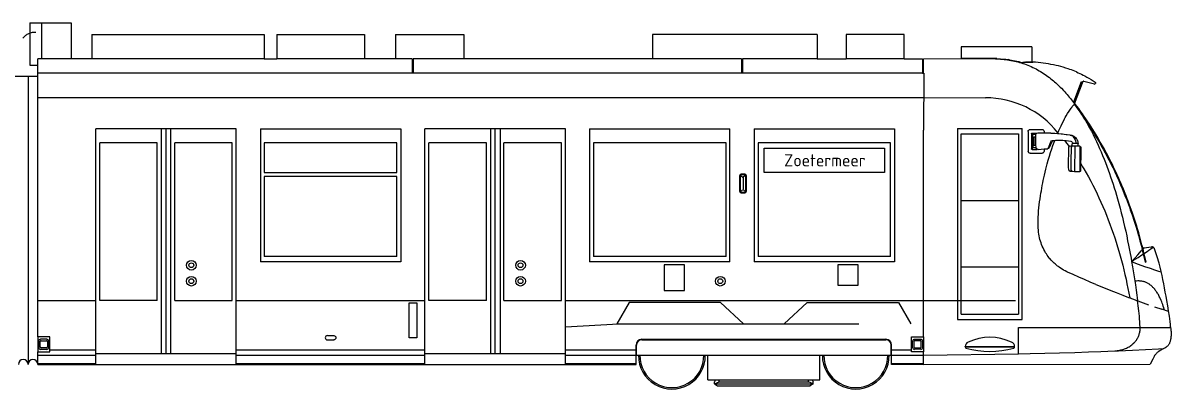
# Model space of a CAD drawing. Header units: metres. Extents: x -36.8 to 0, y 0 to 5.1.
# Drawn here: x -11.86 to 0, y -0.01 to 3.77 of the extents above; entities that cross this region are included whole.
import ezdxf
from ezdxf.enums import TextEntityAlignment as Align

# ---------------------------------------------------------------- set-up
doc = ezdxf.new("R2010")
doc.units = ezdxf.units.M
doc.header["$MEASUREMENT"] = 0
for name, pattern in [('AUSGEZOGEN', [0]), ('GESTRICHELT', [0.5, 0.25, -0.25]), ('STRICH2PUNKT', [0.5, 0.25, -0.1, 0, -0.05, 0, -0.1]), ('STRICHPUNKT', [0.4, 0.15, -0.125, 0, -0.125])]:
    doc.linetypes.add(name, pattern=pattern)
doc.styles.get("Standard").update_dxf_attribs({"font": '', "height": 0.25})
doc.styles.get('Standard').set_extended_font_data('NLCS-ISO')

msp = doc.modelspace()

# ---------------------------------------------------------------- linework, layer by layer
at = {"ltscale": 0.1}
for p, q in [((-11.789, 3.77), (-11.362, 3.77)), ((-11.789, 3.77), (-11.789, 3.335)), ((-11.666, 3.77), (-11.666, 3.4)), ((-11.362, 3.77), (-11.362, 3.4)), ((-11.146, 3.65), (-11.146, 3.4)), ((-11.146, 3.65), (-9.366, 3.65)), ((-9.366, 3.65), (-9.366, 3.4)), ((-9.237, 3.65), (-9.237, 3.4)), ((-9.237, 3.65), (-8.331, 3.65)), ((-8.331, 3.65), (-8.331, 3.4)), ((-8.01, 3.65), (-8.01, 3.4)), ((-8.01, 3.65), (-7.305, 3.65)), ((-7.305, 3.65), (-7.305, 3.4)), ((-3.655, 3.65), (-5.355, 3.65)), ((-5.355, 3.65), (-5.355, 3.4)), ((-3.655, 3.65), (-3.655, 3.4)), ((-3.355, 3.65), (-3.355, 3.4)), ((-2.755, 3.65), (-3.355, 3.65)), ((-2.755, 3.4), (-2.755, 3.65)), ((-1.437, 3.523), (-2.167, 3.523)), ((-2.167, 3.523), (-2.167, 3.403)), ((-1.437, 3.523), (-1.437, 3.365)), ((-11.789, 3.335), (-11.706, 3.335)), ((-11.706, 3.335), (-11.706, 3.4)), ((-11.362, 3.4), (-11.706, 3.4)), ((-11.706, 3.25), (-11.706, 3.335)), ((-11.146, 3.4), (-11.362, 3.4)), ((-9.366, 3.4), (-11.146, 3.4)), ((-9.366, 3.4), (-9.237, 3.4)), ((-8.331, 3.4), (-9.237, 3.4)), ((-8.01, 3.4), (-8.331, 3.4)), ((-7.837, 3.4), (-8.01, 3.4)), ((-7.837, 3.4), (-7.837, 3.25)), ((-7.305, 3.4), (-7.827, 3.4)), ((-7.827, 3.4), (-7.827, 3.25)), ((-5.355, 3.4), (-7.305, 3.4)), ((-4.437, 3.4), (-5.355, 3.4)), ((-4.437, 3.4), (-4.437, 3.25)), ((-3.655, 3.4), (-4.427, 3.4)), ((-4.427, 3.4), (-4.427, 3.25)), ((-3.655, 3.4), (-3.355, 3.4)), ((-2.755, 3.4), (-3.355, 3.4)), ((-2.755, 3.4), (-2.567, 3.4)), ((-2.567, 3.4), (-2.567, 3.25)), ((-2.556, 3.4), (-1.871, 3.402)), ((-2.556, 3.25), (-2.556, 3.4)), ((-1.801, 3.403), (-2.167, 3.403)), ((-1.871, 3.402), (-1.834, 3.402)), ((-1.834, 3.402), (-1.798, 3.4)), ((-1.801, 3.403), (-1.726, 3.396)), ((-1.798, 3.4), (-1.78, 3.4)), ((-1.78, 3.4), (-1.763, 3.399)), ((-1.763, 3.399), (-1.745, 3.397)), ((-1.745, 3.397), (-1.727, 3.396)), ((-1.727, 3.396), (-1.708, 3.394)), ((-1.726, 3.396), (-1.706, 3.394)), ((-1.708, 3.394), (-1.689, 3.391)), ((-1.706, 3.394), (-1.687, 3.392)), ((-1.689, 3.391), (-1.685, 3.391)), ((-1.687, 3.392), (-1.683, 3.391)), ((-1.685, 3.391), (-1.67, 3.389)), ((-1.668, 3.389), (-1.683, 3.391)), ((-1.67, 3.389), (-1.651, 3.386)), ((-1.668, 3.389), (-1.649, 3.386)), ((-1.651, 3.386), (-1.632, 3.382)), ((-1.649, 3.386), (-1.63, 3.383)), ((-1.632, 3.382), (-1.613, 3.378)), ((-1.63, 3.383), (-1.611, 3.379)), ((-1.613, 3.378), (-1.594, 3.374)), ((-1.611, 3.379), (-1.592, 3.375)), ((-1.594, 3.374), (-1.575, 3.37)), ((-1.592, 3.375), (-1.573, 3.37)), ((-1.575, 3.37), (-1.556, 3.365)), ((-1.573, 3.37), (-1.555, 3.365)), ((-1.556, 3.365), (-1.541, 3.36)), ((-1.555, 3.365), (-1.539, 3.361)), ((-1.538, 3.359), (-1.541, 3.36)), ((-1.536, 3.36), (-1.539, 3.361)), ((-1.538, 3.359), (-1.535, 3.359)), ((-1.536, 3.36), (-1.533, 3.359)), ((-1.535, 3.359), (-1.533, 3.359)), ((-1.533, 3.359), (-1.532, 3.359)), ((-1.533, 3.359), (-1.531, 3.359)), ((-1.532, 3.359), (-1.525, 3.361)), ((-1.531, 3.359), (-1.53, 3.36)), ((-1.523, 3.361), (-1.53, 3.36)), ((-1.525, 3.361), (-1.517, 3.363)), ((-1.515, 3.363), (-1.523, 3.361)), ((-1.517, 3.363), (-1.508, 3.364)), ((-1.508, 3.364), (-1.499, 3.365)), ((-1.499, 3.365), (-1.489, 3.365)), ((-1.489, 3.365), (-1.478, 3.366)), ((-1.478, 3.366), (-1.466, 3.366)), ((-1.466, 3.366), (-1.454, 3.365)), ((-1.452, 3.366), (-1.464, 3.366)), ((-1.454, 3.365), (-1.427, 3.364)), ((-1.437, 3.365), (-1.452, 3.366)), ((-1.4, 3.363), (-1.427, 3.364)), ((-1.373, 3.361), (-1.4, 3.363)), ((-1.346, 3.358), (-1.373, 3.361)), ((-1.319, 3.355), (-1.346, 3.358)), ((-1.293, 3.351), (-1.319, 3.355)), ((-1.266, 3.347), (-1.293, 3.351)), ((-1.24, 3.342), (-1.266, 3.347)), ((-1.213, 3.337), (-1.24, 3.342)), ((-1.187, 3.331), (-1.213, 3.337)), ((-1.162, 3.325), (-1.187, 3.331)), ((-1.137, 3.319), (-1.162, 3.325)), ((-12.256, 3.22), (-11.706, 3.22)), ((-11.806, 3.22), (-11.806, 0.24)), ((-11.706, 3.22), (-11.706, 3.25)), ((-7.837, 3.25), (-11.706, 3.25)), ((-11.706, 2.661), (-11.706, 3.22)), ((-7.827, 3.25), (-7.837, 3.25)), ((-4.437, 3.25), (-7.827, 3.25)), ((-4.427, 3.25), (-4.437, 3.25)), ((-2.567, 3.25), (-4.427, 3.25)), ((-2.567, 3.25), (-2.555, 3.25)), ((-2.555, 3.25), (-2.556, 2.661)), ((-1.113, 3.312), (-1.137, 3.319)), ((-1.088, 3.304), (-1.113, 3.312)), ((-1.064, 3.296), (-1.088, 3.304)), ((-1.046, 3.29), (-1.064, 3.296)), ((-1.029, 3.284), (-1.046, 3.29)), ((-1.011, 3.277), (-1.029, 3.284)), ((-0.994, 3.27), (-1.011, 3.277)), ((-0.977, 3.263), (-0.994, 3.27)), ((-0.977, 3.263), (-0.96, 3.255)), ((-0.96, 3.255), (-0.943, 3.248)), ((-0.943, 3.248), (-0.926, 3.24)), ((-0.926, 3.24), (-0.909, 3.231)), ((-0.909, 3.231), (-0.892, 3.223)), ((-0.892, 3.223), (-0.87, 3.211)), ((-0.87, 3.211), (-0.848, 3.198)), ((-0.996, 2.933), (-0.916, 3.15)), ((-0.916, 3.15), (-0.914, 3.154)), ((-0.914, 3.154), (-0.912, 3.159)), ((-0.912, 3.159), (-0.91, 3.163)), ((-0.91, 3.163), (-0.908, 3.166)), ((-0.908, 3.166), (-0.907, 3.167)), ((-0.907, 3.167), (-0.906, 3.167)), ((-0.906, 3.167), (-0.905, 3.168)), ((-0.903, 3.167), (-0.905, 3.168)), ((-0.905, 3.168), (-0.905, 3.168)), ((-0.899, 3.167), (-0.903, 3.167)), ((-0.899, 3.167), (-0.792, 3.139)), ((-0.848, 3.198), (-0.826, 3.185)), ((-0.826, 3.185), (-0.805, 3.171)), ((-0.805, 3.171), (-0.784, 3.157)), ((-0.784, 3.157), (-0.782, 3.155)), ((-0.782, 3.155), (-0.781, 3.153)), ((-0.781, 3.153), (-0.78, 3.15)), ((-0.78, 3.15), (-0.78, 3.147)), ((-0.78, 3.147), (-0.78, 3.145)), ((-0.996, 2.933), (-0.992, 2.936)), ((-0.996, 2.932), (-0.996, 2.933)), ((-0.996, 2.932), (-0.979, 2.909)), ((-0.972, 2.91), (-0.992, 2.936)), ((-0.979, 2.909), (-0.962, 2.885)), ((-0.953, 2.884), (-0.972, 2.91)), ((-0.962, 2.885), (-0.946, 2.861)), ((-0.934, 2.857), (-0.953, 2.884)), ((-0.946, 2.861), (-0.93, 2.836)), ((-0.916, 2.83), (-0.934, 2.857)), ((-0.93, 2.836), (-0.914, 2.811)), ((-0.897, 2.804), (-0.916, 2.83)), ((-0.914, 2.811), (-0.899, 2.786)), ((-0.899, 2.786), (-0.884, 2.761)), ((-0.879, 2.777), (-0.897, 2.804)), ((-0.884, 2.761), (-0.87, 2.736)), ((-0.861, 2.749), (-0.879, 2.777)), ((-0.87, 2.736), (-0.855, 2.711)), ((-0.843, 2.722), (-0.861, 2.749)), ((-11.706, 2.52), (-11.706, 2.661)), ((-9.656, 2.675), (-11.106, 2.675)), ((-11.106, 0.35), (-11.106, 2.675)), ((-10.431, 2.675), (-10.431, 0.35)), ((-10.381, 0.35), (-10.381, 2.675)), ((-10.33, 0.35), (-10.33, 2.675)), ((-9.656, 0.35), (-9.656, 2.675)), ((-9.406, 2.675), (-7.956, 2.675)), ((-9.406, 2.675), (-9.406, 1.3)), ((-7.956, 2.675), (-7.956, 1.3)), ((-7.706, 0.35), (-7.706, 2.675)), ((-6.256, 2.675), (-7.706, 2.675)), ((-7.031, 2.675), (-7.031, 0.35)), ((-6.981, 0.35), (-6.981, 2.675)), ((-6.931, 2.675), (-6.931, 0.35)), ((-6.256, 0.35), (-6.256, 2.675)), ((-6.006, 2.675), (-4.556, 2.675)), ((-6.006, 2.675), (-6.006, 1.3)), ((-4.556, 1.3), (-4.556, 2.675)), ((-4.306, 2.675), (-2.856, 2.675)), ((-4.306, 2.675), (-4.306, 1.3)), ((-2.856, 2.675), (-2.856, 1.3)), ((-2.556, 0.524), (-2.556, 2.661)), ((-2.206, 2.677), (-1.536, 2.677)), ((-2.206, 2.677), (-2.206, 0.705)), ((-2.166, 2.624), (-1.576, 2.624)), ((-2.166, 0.758), (-2.166, 2.624)), ((-1.576, 2.624), (-1.576, 0.758)), ((-1.536, 0.705), (-1.536, 2.677)), ((-1.476, 2.649), (-1.475, 2.443)), ((-1.456, 2.669), (-1.332, 2.669)), ((-1.442, 2.627), (-1.441, 2.467)), ((-1.437, 2.632), (-1.436, 2.462)), ((-1.437, 2.632), (-1.385, 2.632)), ((-1.43, 2.62), (-1.395, 2.62)), ((-1.43, 2.62), (-1.429, 2.481)), ((-1.312, 2.649), (-1.312, 2.636)), ((-1.171, 2.629), (-1.169, 2.635)), ((-1.169, 2.635), (-1.163, 2.628)), ((-0.855, 2.711), (-0.841, 2.685)), ((-0.825, 2.695), (-0.843, 2.722)), ((-0.841, 2.685), (-0.823, 2.65)), ((-0.808, 2.667), (-0.825, 2.695)), ((-0.823, 2.65), (-0.805, 2.615)), ((-0.791, 2.64), (-0.808, 2.667)), ((-0.805, 2.615), (-0.787, 2.58)), ((-0.774, 2.612), (-0.791, 2.64)), ((-0.757, 2.584), (-0.774, 2.612)), ((-11.706, 0.524), (-11.706, 2.52)), ((-10.471, 2.53), (-11.066, 2.53)), ((-11.066, 0.9), (-11.066, 2.53)), ((-10.471, 0.9), (-10.471, 2.53)), ((-9.696, 2.53), (-10.291, 2.53)), ((-10.291, 0.9), (-10.291, 2.53)), ((-9.696, 0.9), (-9.696, 2.53)), ((-9.366, 2.53), (-9.366, 2.223)), ((-7.996, 2.53), (-9.366, 2.53)), ((-7.996, 2.223), (-7.996, 2.53)), ((-7.071, 2.53), (-7.666, 2.53)), ((-7.666, 0.9), (-7.666, 2.53)), ((-7.071, 0.9), (-7.071, 2.53)), ((-6.296, 2.53), (-6.891, 2.53)), ((-6.891, 0.9), (-6.891, 2.53)), ((-6.296, 0.9), (-6.296, 2.53)), ((-5.966, 2.53), (-5.966, 1.357)), ((-4.596, 2.53), (-5.966, 2.53)), ((-4.596, 1.357), (-4.596, 2.53)), ((-4.266, 2.53), (-4.266, 1.357)), ((-2.896, 2.53), (-4.266, 2.53)), ((-2.896, 1.357), (-2.896, 2.53)), ((-1.442, 2.6), (-1.442, 2.6)), ((-1.416, 2.592), (-1.397, 2.592)), ((-1.416, 2.592), (-1.416, 2.506)), ((-1.416, 2.506), (-1.396, 2.506)), ((-1.265, 2.479), (-1.24, 2.541)), ((-1.257, 2.481), (-1.228, 2.544)), ((-1.232, 2.468), (-1.221, 2.502)), ((-1.221, 2.502), (-1.201, 2.556)), ((-1.102, 2.556), (-1.052, 2.493)), ((-1.083, 2.554), (-1.035, 2.548)), ((-1.04, 2.5), (-1.02, 2.5)), ((-1.02, 2.537), (-1.017, 2.531)), ((-1.02, 2.5), (-1.02, 2.521)), ((-1.02, 2.5), (-0.999, 2.5)), ((-1.015, 2.526), (-0.995, 2.526)), ((-1.012, 2.528), (-1.005, 2.528)), ((-0.995, 2.528), (-0.995, 2.526)), ((-0.995, 2.526), (-0.973, 2.526)), ((-0.973, 2.527), (-0.973, 2.526)), ((-0.973, 2.526), (-0.965, 2.526)), ((-0.96, 2.5), (-0.96, 2.521)), ((-0.787, 2.58), (-0.77, 2.544)), ((-0.77, 2.544), (-0.754, 2.508)), ((-0.741, 2.556), (-0.757, 2.584)), ((-0.754, 2.508), (-0.738, 2.472)), ((-0.724, 2.527), (-0.741, 2.556)), ((-0.708, 2.499), (-0.724, 2.527)), ((-0.692, 2.471), (-0.708, 2.499)), ((-4.201, 2.475), (-2.961, 2.475)), ((-4.201, 2.225), (-4.201, 2.475)), ((-2.961, 2.475), (-2.961, 2.225)), ((-1.455, 2.423), (-1.331, 2.423)), ((-1.436, 2.462), (-1.388, 2.462)), ((-1.429, 2.481), (-1.394, 2.482)), ((-1.388, 2.462), (-1.382, 2.462)), ((-1.382, 2.462), (-1.381, 2.462)), ((-1.381, 2.463), (-1.381, 2.462)), ((-1.38, 2.463), (-1.38, 2.463)), ((-1.372, 2.463), (-1.311, 2.467)), ((-1.311, 2.467), (-1.274, 2.469)), ((-1.311, 2.467), (-1.311, 2.444)), ((-1.268, 2.352), (-1.257, 2.391)), ((-1.257, 2.391), (-1.245, 2.429)), ((-1.245, 2.429), (-1.232, 2.468)), ((-0.738, 2.472), (-0.722, 2.436)), ((-0.722, 2.436), (-0.707, 2.4)), ((-0.707, 2.4), (-0.692, 2.363)), ((-0.677, 2.442), (-0.692, 2.471)), ((-0.661, 2.413), (-0.677, 2.442)), ((-0.646, 2.384), (-0.661, 2.413)), ((-0.633, 2.358), (-0.646, 2.384)), ((-1.3, 2.227), (-1.293, 2.258)), ((-1.293, 2.258), (-1.289, 2.273)), ((-1.289, 2.273), (-1.279, 2.313)), ((-1.279, 2.313), (-1.268, 2.352)), ((-0.933, 2.317), (-0.925, 2.304)), ((-0.925, 2.304), (-0.913, 2.283)), ((-0.913, 2.283), (-0.9, 2.262)), ((-0.9, 2.262), (-0.876, 2.22)), ((-0.692, 2.363), (-0.678, 2.326)), ((-0.678, 2.326), (-0.664, 2.289)), ((-0.664, 2.289), (-0.65, 2.252)), ((-0.619, 2.332), (-0.633, 2.358)), ((-0.606, 2.305), (-0.619, 2.332)), ((-0.593, 2.279), (-0.606, 2.305)), ((-0.58, 2.252), (-0.593, 2.279)), ((-9.366, 2.223), (-7.996, 2.223)), ((-7.996, 2.183), (-9.366, 2.183)), ((-9.366, 2.183), (-9.366, 1.357)), ((-7.996, 1.357), (-7.996, 2.183)), ((-2.961, 2.225), (-4.201, 2.225)), ((-1.325, 2.116), (-1.319, 2.142)), ((-1.319, 2.142), (-1.314, 2.169)), ((-1.314, 2.169), (-1.308, 2.195)), ((-1.308, 2.195), (-1.3, 2.227)), ((-0.876, 2.22), (-0.852, 2.178)), ((-0.852, 2.178), (-0.829, 2.135)), ((-0.829, 2.135), (-0.807, 2.092)), ((-0.65, 2.252), (-0.637, 2.215)), ((-0.637, 2.215), (-0.624, 2.178)), ((-0.624, 2.178), (-0.611, 2.14)), ((-0.611, 2.14), (-0.599, 2.103)), ((-0.568, 2.225), (-0.58, 2.252)), ((-0.555, 2.199), (-0.568, 2.225)), ((-0.543, 2.172), (-0.555, 2.199)), ((-0.531, 2.145), (-0.543, 2.172)), ((-0.519, 2.118), (-0.531, 2.145)), ((-1.344, 2.01), (-1.339, 2.036)), ((-1.339, 2.036), (-1.335, 2.063)), ((-1.335, 2.063), (-1.33, 2.089)), ((-1.33, 2.089), (-1.325, 2.116)), ((-0.807, 2.092), (-0.785, 2.049)), ((-0.785, 2.049), (-0.764, 2.005)), ((-0.599, 2.103), (-0.587, 2.065)), ((-0.587, 2.065), (-0.575, 2.028)), ((-0.575, 2.028), (-0.564, 1.99)), ((-0.507, 2.09), (-0.519, 2.118)), ((-0.496, 2.063), (-0.507, 2.09)), ((-0.485, 2.036), (-0.496, 2.063)), ((-0.474, 2.008), (-0.485, 2.036)), ((-1.361, 1.888), (-1.357, 1.92)), ((-1.357, 1.92), (-1.353, 1.951)), ((-1.353, 1.951), (-1.348, 1.983)), ((-1.348, 1.983), (-1.344, 2.01)), ((-0.764, 2.005), (-0.744, 1.961)), ((-0.744, 1.961), (-0.724, 1.917)), ((-0.724, 1.917), (-0.704, 1.873)), ((-0.564, 1.99), (-0.553, 1.952)), ((-0.553, 1.952), (-0.54, 1.904)), ((-0.54, 1.904), (-0.527, 1.856)), ((-0.463, 1.981), (-0.474, 2.008)), ((-0.452, 1.953), (-0.463, 1.981)), ((-0.442, 1.926), (-0.452, 1.953)), ((-0.431, 1.898), (-0.442, 1.926)), ((-0.421, 1.87), (-0.431, 1.898)), ((-1.372, 1.763), (-1.37, 1.794)), ((-1.37, 1.794), (-1.368, 1.826)), ((-1.368, 1.826), (-1.365, 1.857)), ((-1.365, 1.857), (-1.361, 1.888)), ((-0.704, 1.873), (-0.685, 1.828)), ((-0.685, 1.828), (-0.667, 1.782)), ((-0.667, 1.782), (-0.649, 1.736)), ((-0.527, 1.856), (-0.514, 1.808)), ((-0.514, 1.808), (-0.502, 1.761)), ((-0.411, 1.842), (-0.421, 1.87)), ((-0.397, 1.802), (-0.411, 1.842)), ((-0.384, 1.762), (-0.397, 1.802)), ((-1.373, 1.734), (-1.372, 1.763)), ((-1.373, 1.705), (-1.373, 1.734)), ((-1.373, 1.69), (-1.373, 1.705)), ((-1.373, 1.676), (-1.373, 1.69)), ((-1.372, 1.661), (-1.373, 1.676)), ((-1.371, 1.647), (-1.372, 1.661)), ((-0.649, 1.736), (-0.631, 1.69)), ((-0.631, 1.69), (-0.614, 1.643)), ((-0.502, 1.761), (-0.491, 1.712)), ((-0.491, 1.712), (-0.479, 1.664)), ((-0.479, 1.664), (-0.468, 1.616)), ((-0.371, 1.722), (-0.384, 1.762)), ((-0.358, 1.681), (-0.371, 1.722)), ((-0.345, 1.64), (-0.358, 1.681)), ((-1.37, 1.632), (-1.371, 1.647)), ((-1.369, 1.618), (-1.37, 1.632)), ((-1.368, 1.608), (-1.369, 1.618)), ((-1.365, 1.588), (-1.368, 1.608)), ((-1.362, 1.568), (-1.365, 1.588)), ((-1.358, 1.55), (-1.362, 1.568)), ((-1.354, 1.532), (-1.358, 1.55)), ((-0.614, 1.643), (-0.598, 1.597)), ((-0.598, 1.597), (-0.582, 1.55)), ((-0.582, 1.55), (-0.567, 1.503)), ((-0.468, 1.616), (-0.458, 1.568)), ((-0.458, 1.568), (-0.448, 1.519)), ((-0.333, 1.6), (-0.345, 1.64)), ((-0.322, 1.559), (-0.333, 1.6)), ((-0.311, 1.518), (-0.322, 1.559)), ((-1.349, 1.514), (-1.354, 1.532)), ((-1.343, 1.496), (-1.349, 1.514)), ((-1.337, 1.479), (-1.343, 1.496)), ((-1.33, 1.461), (-1.337, 1.479)), ((-1.322, 1.444), (-1.33, 1.461)), ((-1.314, 1.427), (-1.322, 1.444)), ((-1.305, 1.411), (-1.314, 1.427)), ((-0.567, 1.503), (-0.552, 1.456)), ((-0.552, 1.456), (-0.538, 1.409)), ((-0.448, 1.519), (-0.438, 1.471)), ((-0.438, 1.471), (-0.425, 1.404)), ((-0.3, 1.477), (-0.311, 1.518)), ((-0.293, 1.431), (-0.307, 1.414)), ((-0.289, 1.436), (-0.3, 1.477)), ((-0.289, 1.436), (-0.293, 1.431)), ((-0.281, 1.445), (-0.289, 1.436)), ((-0.281, 1.445), (-0.202, 1.455)), ((-0.228, 1.421), (-0.208, 1.435)), ((-0.208, 1.435), (-0.185, 1.452)), ((-0.198, 1.455), (-0.202, 1.455)), ((-0.194, 1.454), (-0.198, 1.455)), ((-0.19, 1.454), (-0.194, 1.454)), ((-0.186, 1.452), (-0.19, 1.454)), ((-0.183, 1.45), (-0.186, 1.452)), ((-0.179, 1.448), (-0.183, 1.45)), ((-0.176, 1.445), (-0.179, 1.448)), ((-0.174, 1.442), (-0.176, 1.445)), ((-0.172, 1.439), (-0.174, 1.442)), ((-0.17, 1.435), (-0.172, 1.439)), ((-0.163, 1.415), (-0.17, 1.435)), ((-7.996, 1.357), (-9.366, 1.357)), ((-4.596, 1.357), (-5.966, 1.357)), ((-2.896, 1.357), (-4.266, 1.357)), ((-1.295, 1.395), (-1.305, 1.411)), ((-1.287, 1.382), (-1.295, 1.395)), ((-1.279, 1.369), (-1.287, 1.382)), ((-1.27, 1.357), (-1.279, 1.369)), ((-1.261, 1.345), (-1.27, 1.357)), ((-1.251, 1.333), (-1.261, 1.345)), ((-1.248, 1.33), (-1.251, 1.333)), ((-1.239, 1.319), (-1.248, 1.33)), ((-1.229, 1.308), (-1.239, 1.319)), ((-1.221, 1.3), (-1.229, 1.308)), ((-0.538, 1.409), (-0.525, 1.362)), ((-0.525, 1.362), (-0.511, 1.314)), ((-0.511, 1.314), (-0.499, 1.266)), ((-0.425, 1.404), (-0.413, 1.337)), ((-0.413, 1.337), (-0.407, 1.304)), ((-0.372, 1.34), (-0.407, 1.304)), ((-0.407, 1.304), (-0.387, 1.316)), ((-0.387, 1.316), (-0.34, 1.346)), ((-0.342, 1.374), (-0.372, 1.34)), ((-0.342, 1.374), (-0.323, 1.396)), ((-0.34, 1.346), (-0.3, 1.372)), ((-0.323, 1.396), (-0.307, 1.414)), ((-0.3, 1.372), (-0.273, 1.39)), ((-0.273, 1.39), (-0.248, 1.406)), ((-0.248, 1.406), (-0.228, 1.421)), ((-0.156, 1.393), (-0.163, 1.415)), ((-0.149, 1.372), (-0.156, 1.393)), ((-0.142, 1.351), (-0.149, 1.372)), ((-0.136, 1.33), (-0.142, 1.351)), ((-0.13, 1.308), (-0.136, 1.33)), ((-0.124, 1.287), (-0.13, 1.308)), ((-7.956, 1.3), (-9.406, 1.3)), ((-4.556, 1.3), (-6.006, 1.3)), ((-5.026, 1.27), (-5.236, 1.27)), ((-5.236, 1.27), (-5.236, 1.005)), ((-5.026, 1.005), (-5.026, 1.27)), ((-2.856, 1.3), (-4.306, 1.3)), ((-3.231, 1.27), (-3.441, 1.27)), ((-3.441, 1.27), (-3.441, 1.06)), ((-3.231, 1.06), (-3.231, 1.27)), ((-2.166, 1.249), (-1.576, 1.249)), ((-1.214, 1.293), (-1.221, 1.3)), ((-1.206, 1.285), (-1.214, 1.293)), ((-1.198, 1.278), (-1.206, 1.285)), ((-1.19, 1.271), (-1.198, 1.278)), ((-1.181, 1.264), (-1.19, 1.271)), ((-1.173, 1.257), (-1.181, 1.264)), ((-1.164, 1.251), (-1.173, 1.257)), ((-1.156, 1.245), (-1.164, 1.251)), ((-1.14, 1.234), (-1.156, 1.245)), ((-1.125, 1.224), (-1.14, 1.234)), ((-1.109, 1.215), (-1.125, 1.224)), ((-1.092, 1.206), (-1.109, 1.215)), ((-1.076, 1.198), (-1.092, 1.206)), ((-1.068, 1.194), (-1.076, 1.198)), ((-1.01, 1.168), (-1.068, 1.194)), ((-0.499, 1.266), (-0.487, 1.218)), ((-0.487, 1.218), (-0.476, 1.17)), ((-0.113, 1.244), (-0.124, 1.287)), ((-0.103, 1.202), (-0.113, 1.244)), ((-0.093, 1.159), (-0.103, 1.202)), ((-0.951, 1.142), (-1.01, 1.168)), ((-0.893, 1.116), (-0.951, 1.142)), ((-0.834, 1.091), (-0.893, 1.116)), ((-0.776, 1.067), (-0.834, 1.091)), ((-0.476, 1.17), (-0.465, 1.122)), ((-0.465, 1.122), (-0.455, 1.074)), ((-0.455, 1.074), (-0.445, 1.026)), ((-0.084, 1.116), (-0.093, 1.159)), ((-0.075, 1.073), (-0.084, 1.116)), ((-0.067, 1.031), (-0.075, 1.073)), ((-5.236, 1.005), (-5.026, 1.005)), ((-3.441, 1.06), (-3.231, 1.06)), ((-0.776, 1.067), (-0.699, 1.035)), ((-0.699, 1.035), (-0.623, 1.004)), ((-0.623, 1.004), (-0.568, 0.982)), ((-0.568, 0.982), (-0.499, 0.956)), ((-0.499, 0.956), (-0.44, 0.933)), ((-0.445, 1.026), (-0.436, 0.977)), ((-0.436, 0.977), (-0.427, 0.929)), ((-0.059, 0.988), (-0.067, 1.031)), ((-0.051, 0.945), (-0.059, 0.988)), ((-11.106, 0.24), (-11.106, 0.9)), ((-10.471, 0.9), (-11.066, 0.9)), ((-10.291, 0.9), (-9.696, 0.9)), ((-9.656, 0.24), (-9.656, 0.9)), ((-7.871, 0.875), (-7.791, 0.875)), ((-7.871, 0.515), (-7.871, 0.875)), ((-7.791, 0.875), (-7.791, 0.515)), ((-7.706, 0.24), (-7.706, 0.9)), ((-7.071, 0.9), (-7.666, 0.9)), ((-6.891, 0.9), (-6.296, 0.9)), ((-6.256, 0.24), (-6.256, 0.9)), ((-0.44, 0.933), (-0.427, 0.929)), ((-0.043, 0.902), (-0.051, 0.945)), ((-0.034, 0.847), (-0.043, 0.902)), ((-0.026, 0.792), (-0.034, 0.847)), ((-2.166, 0.758), (-1.576, 0.758)), ((-0.017, 0.737), (-0.026, 0.792)), ((-0.014, 0.71), (-0.017, 0.737)), ((-2.206, 0.705), (-1.536, 0.705)), ((-0.01, 0.682), (-0.014, 0.71)), ((-0.007, 0.654), (-0.01, 0.682)), ((-0.004, 0.627), (-0.007, 0.654)), ((-0.004, 0.627), (-0.002, 0.602)), ((-0.002, 0.602), (-0.001, 0.59)), ((-11.582, 0.524), (-11.706, 0.524)), ((-11.706, 0.524), (-11.706, 0.371)), ((-11.696, 0.479), (-11.696, 0.415)), ((-11.681, 0.42), (-11.681, 0.475)), ((-11.612, 0.5), (-11.676, 0.5)), ((-11.671, 0.485), (-11.616, 0.485)), ((-11.606, 0.475), (-11.606, 0.42)), ((-11.592, 0.415), (-11.592, 0.479)), ((-11.582, 0.371), (-11.582, 0.524)), ((-8.713, 0.538), (-8.648, 0.538)), ((-8.713, 0.493), (-8.648, 0.493)), ((-7.791, 0.515), (-7.871, 0.515)), ((-5.466, 0.5), (-2.946, 0.5)), ((-5.466, 0.495), (-2.946, 0.495)), ((-2.68, 0.524), (-2.556, 0.524)), ((-2.68, 0.371), (-2.68, 0.524)), ((-2.67, 0.415), (-2.67, 0.479)), ((-2.655, 0.475), (-2.655, 0.42)), ((-2.65, 0.5), (-2.586, 0.5)), ((-2.59, 0.485), (-2.645, 0.485)), ((-2.58, 0.42), (-2.58, 0.475)), ((-2.566, 0.479), (-2.566, 0.415)), ((-2.556, 0.524), (-2.556, 0.371)), ((-0.01, 0.476), (-0.012, 0.47)), ((-0.008, 0.484), (-0.01, 0.476)), ((-0.006, 0.491), (-0.008, 0.484)), ((-0.004, 0.499), (-0.006, 0.491)), ((-0.003, 0.508), (-0.004, 0.499)), ((-0.002, 0.517), (-0.003, 0.508)), ((-0.001, 0.526), (-0.002, 0.517)), ((-0.001, 0.59), (0, 0.579)), ((0, 0.536), (-0.001, 0.526)), ((0, 0.579), (0, 0.567)), ((0, 0.567), (0, 0.556)), ((0, 0.556), (0, 0.546)), ((0, 0.546), (0, 0.536)), ((-11.706, 0.371), (-11.582, 0.371)), ((-11.706, 0.24), (-11.706, 0.371)), ((-11.676, 0.396), (-11.612, 0.396)), ((-11.616, 0.41), (-11.671, 0.41)), ((-11.582, 0.39), (-11.106, 0.39)), ((-9.656, 0.39), (-7.706, 0.39)), ((-6.256, 0.39), (-5.526, 0.39)), ((-5.526, 0.335), (-5.526, 0.44)), ((-5.521, 0.335), (-5.521, 0.44)), ((-2.891, 0.335), (-2.891, 0.44)), ((-2.886, 0.335), (-2.886, 0.44)), ((-2.886, 0.39), (-2.68, 0.39)), ((-2.556, 0.371), (-2.68, 0.371)), ((-2.586, 0.396), (-2.65, 0.396)), ((-2.645, 0.41), (-2.59, 0.41)), ((-2.556, 0.24), (-2.556, 0.371)), ((-2.126, 0.424), (-1.616, 0.424)), ((-2.126, 0.42), (-2.126, 0.424)), ((-1.616, 0.42), (-1.616, 0.424)), ((-0.147, 0.358), (-0.151, 0.354)), ((-0.143, 0.362), (-0.147, 0.358)), ((-0.138, 0.366), (-0.143, 0.362)), ((-0.132, 0.37), (-0.138, 0.366)), ((-0.126, 0.374), (-0.132, 0.37)), ((-0.113, 0.382), (-0.126, 0.374)), ((-0.074, 0.403), (-0.113, 0.382)), ((-0.064, 0.409), (-0.074, 0.403)), ((-0.055, 0.415), (-0.064, 0.409)), ((-0.051, 0.418), (-0.055, 0.415)), ((-0.046, 0.421), (-0.051, 0.418)), ((-0.042, 0.425), (-0.046, 0.421)), ((-0.038, 0.429), (-0.042, 0.425)), ((-0.034, 0.433), (-0.038, 0.429)), ((-0.03, 0.437), (-0.034, 0.433)), ((-0.027, 0.441), (-0.03, 0.437)), ((-0.024, 0.446), (-0.027, 0.441)), ((-0.02, 0.452), (-0.024, 0.446)), ((-0.017, 0.457), (-0.02, 0.452)), ((-0.015, 0.463), (-0.017, 0.457)), ((-0.012, 0.47), (-0.015, 0.463)), ((-11.706, 0.25), (-11.106, 0.25)), ((-11.706, 0.24), (-5.526, 0.24)), ((-9.656, 0.35), (-11.106, 0.35)), ((-9.656, 0.25), (-7.706, 0.25)), ((-6.256, 0.35), (-7.706, 0.35)), ((-6.256, 0.25), (-5.526, 0.25)), ((-5.526, 0.24), (-5.526, 0.335)), ((-5.526, 0.335), (-5.501, 0.335)), ((-5.501, 0.335), (-4.811, 0.335)), ((-4.811, 0.335), (-4.786, 0.335)), ((-4.786, 0.335), (-3.626, 0.335)), ((-4.786, 0.08), (-4.786, 0.335)), ((-3.626, 0.08), (-3.626, 0.335)), ((-3.626, 0.335), (-3.601, 0.335)), ((-3.601, 0.335), (-2.911, 0.335)), ((-2.911, 0.335), (-2.886, 0.335)), ((-2.886, 0.24), (-2.886, 0.335)), ((-2.886, 0.25), (-2.556, 0.25)), ((-2.556, 0.24), (-2.886, 0.24)), ((-2.556, 0.24), (-0.217, 0.242)), ((-0.188, 0.293), (-0.217, 0.242)), ((-0.182, 0.307), (-0.188, 0.293)), ((-0.175, 0.32), (-0.182, 0.307)), ((-0.17, 0.331), (-0.175, 0.32)), ((-0.166, 0.336), (-0.17, 0.331)), ((-0.161, 0.343), (-0.166, 0.336)), ((-0.155, 0.35), (-0.161, 0.343)), ((-0.151, 0.354), (-0.155, 0.35)), ((-4.786, 0.08), (-4.706, 0.08)), ((-4.706, 0.08), (-4.715, 0.06)), ((-4.715, 0.04), (-4.715, 0.06)), ((-4.715, 0.04), (-4.666, 0.06)), ((-4.715, 0.04), (-4.686, 0.02)), ((-4.715, 0.04), (-3.697, 0.04)), ((-4.706, 0.08), (-3.706, 0.08)), ((-4.686, 0.02), (-3.726, 0.02)), ((-4.666, 0.06), (-4.666, 0.08)), ((-4.666, 0.06), (-3.746, 0.06)), ((-3.746, 0.06), (-3.746, 0.08)), ((-3.697, 0.04), (-3.746, 0.06)), ((-3.697, 0.04), (-3.726, 0.02)), ((-3.706, 0.08), (-3.626, 0.08)), ((-3.706, 0.08), (-3.697, 0.06)), ((-3.697, 0.04), (-3.697, 0.06))]:
    msp.add_line(p, q, dxfattribs=at)
at = {"linetype": 'AUSGEZOGEN', "ltscale": 10}
for p, q in [((-1.875, 3.402), (-1.832, 3.401)), ((-1.832, 3.401), (-1.814, 3.4)), ((-1.814, 3.4), (-1.796, 3.4)), ((-1.796, 3.4), (-1.778, 3.398)), ((-1.778, 3.398), (-1.76, 3.397)), ((-1.76, 3.397), (-1.742, 3.395)), ((-1.742, 3.395), (-1.725, 3.393)), ((-1.725, 3.393), (-1.707, 3.391)), ((-1.707, 3.391), (-1.689, 3.389)), ((-1.689, 3.389), (-1.671, 3.386)), ((-1.671, 3.386), (-1.653, 3.383)), ((-1.653, 3.383), (-1.635, 3.379)), ((-1.635, 3.379), (-1.618, 3.376)), ((-1.618, 3.376), (-1.6, 3.372)), ((-1.6, 3.372), (-1.582, 3.367)), ((-1.582, 3.367), (-1.565, 3.362)), ((-1.565, 3.362), (-1.547, 3.357)), ((-1.547, 3.357), (-1.53, 3.352)), ((-1.53, 3.352), (-1.512, 3.346)), ((-1.512, 3.346), (-1.495, 3.339)), ((-1.495, 3.339), (-1.478, 3.333)), ((-1.478, 3.333), (-1.461, 3.326)), ((-1.461, 3.326), (-1.444, 3.318)), ((-1.444, 3.318), (-1.427, 3.31)), ((-1.427, 3.31), (-1.411, 3.302)), ((-1.411, 3.302), (-1.394, 3.294)), ((-1.394, 3.294), (-1.378, 3.285)), ((-1.378, 3.285), (-1.362, 3.276)), ((-1.362, 3.276), (-1.347, 3.267)), ((-1.347, 3.267), (-1.331, 3.257)), ((-1.331, 3.257), (-1.316, 3.247)), ((-1.316, 3.247), (-1.3, 3.237)), ((-1.3, 3.237), (-1.285, 3.226)), ((-1.285, 3.226), (-1.271, 3.216)), ((-1.271, 3.216), (-1.256, 3.205)), ((-1.256, 3.205), (-1.242, 3.193)), ((-1.242, 3.193), (-1.227, 3.182)), ((-1.227, 3.182), (-1.215, 3.171)), ((-1.215, 3.171), (-1.203, 3.161)), ((-1.203, 3.161), (-1.191, 3.15)), ((-1.191, 3.15), (-1.179, 3.139)), ((-1.179, 3.139), (-1.167, 3.128)), ((-1.167, 3.128), (-1.155, 3.117)), ((-1.155, 3.117), (-1.144, 3.106)), ((-1.144, 3.106), (-1.133, 3.094)), ((-1.133, 3.094), (-1.11, 3.071)), ((-11.706, 3), (-2.556, 3)), ((-2.556, 3), (-1.917, 2.996)), ((-1.11, 3.071), (-1.098, 3.058)), ((-1.098, 3.058), (-1.086, 3.044)), ((-1.086, 3.044), (-1.074, 3.031)), ((-1.074, 3.031), (-1.063, 3.017)), ((-1.063, 3.017), (-1.051, 3.003)), ((-1.051, 3.003), (-1.04, 2.989)), ((-1.04, 2.989), (-1.018, 2.961)), ((-1.068, 2.834), (-1.053, 2.858)), ((-1.053, 2.858), (-1.046, 2.869)), ((-1.046, 2.869), (-1.033, 2.888)), ((-1.033, 2.888), (-1.026, 2.897)), ((-1.026, 2.897), (-1.02, 2.905)), ((-1.02, 2.905), (-1.011, 2.917)), ((-1.018, 2.961), (-0.996, 2.932)), ((-1.011, 2.917), (-1.005, 2.923)), ((-1.005, 2.923), (-1, 2.928)), ((-1, 2.928), (-0.997, 2.932)), ((-0.997, 2.932), (-0.996, 2.932)), ((-1.136, 2.708), (-1.125, 2.731)), ((-1.125, 2.731), (-1.108, 2.762)), ((-1.108, 2.762), (-1.1, 2.778)), ((-1.1, 2.778), (-1.092, 2.793)), ((-1.092, 2.793), (-1.083, 2.809)), ((-1.083, 2.809), (-1.068, 2.834)), ((-1.375, 2.635), (-1.361, 2.635)), ((-1.169, 2.635), (-1.158, 2.659)), ((-1.158, 2.659), (-1.146, 2.686)), ((-1.146, 2.686), (-1.136, 2.708)), ((-0.993, 2.242), (-0.99, 2.49)), ((-0.94, 2.24), (-0.937, 2.488)), ((-2.166, 1.936), (-1.576, 1.936)), ((-0.407, 1.304), (-0.397, 1.248)), ((-0.397, 1.297), (-0.406, 1.3)), ((-0.335, 1.274), (-0.397, 1.297)), ((-0.397, 1.248), (-0.384, 1.166)), ((-0.27, 1.25), (-0.335, 1.274)), ((-0.213, 1.23), (-0.27, 1.25)), ((-0.166, 1.214), (-0.213, 1.23)), ((-0.126, 1.2), (-0.166, 1.214)), ((-0.101, 1.192), (-0.126, 1.2)), ((-0.384, 1.166), (-0.368, 1.061)), ((-0.365, 1.101), (-0.374, 1.1)), ((-0.356, 1.102), (-0.365, 1.101)), ((-0.344, 1.103), (-0.356, 1.102)), ((-0.337, 1.103), (-0.344, 1.103)), ((-0.329, 1.103), (-0.337, 1.103)), ((-0.322, 1.102), (-0.329, 1.103)), ((-0.314, 1.102), (-0.322, 1.102)), ((-0.307, 1.101), (-0.314, 1.102)), ((-0.3, 1.1), (-0.307, 1.101)), ((-0.292, 1.098), (-0.3, 1.1)), ((-0.285, 1.096), (-0.292, 1.098)), ((-0.278, 1.094), (-0.285, 1.096)), ((-0.271, 1.092), (-0.278, 1.094)), ((-0.264, 1.089), (-0.271, 1.092)), ((-0.257, 1.086), (-0.264, 1.089)), ((-0.25, 1.083), (-0.257, 1.086)), ((-0.244, 1.08), (-0.25, 1.083)), ((-0.237, 1.076), (-0.244, 1.08)), ((-0.231, 1.072), (-0.237, 1.076)), ((-0.224, 1.068), (-0.231, 1.072)), ((-0.218, 1.064), (-0.224, 1.068)), ((-0.368, 1.061), (-0.36, 1.008)), ((-0.36, 1.008), (-0.352, 0.955)), ((-0.352, 0.955), (-0.345, 0.902)), ((-0.211, 1.059), (-0.218, 1.064)), ((-0.205, 1.054), (-0.211, 1.059)), ((-0.199, 1.048), (-0.205, 1.054)), ((-0.193, 1.042), (-0.199, 1.048)), ((-0.187, 1.036), (-0.193, 1.042)), ((-0.181, 1.03), (-0.187, 1.036)), ((-0.175, 1.023), (-0.181, 1.03)), ((-0.169, 1.017), (-0.175, 1.023)), ((-0.163, 1.009), (-0.169, 1.017)), ((-0.158, 1.002), (-0.163, 1.009)), ((-0.152, 0.994), (-0.158, 1.002)), ((-0.147, 0.986), (-0.152, 0.994)), ((-0.141, 0.978), (-0.147, 0.986)), ((-0.136, 0.969), (-0.141, 0.978)), ((-0.131, 0.961), (-0.136, 0.969)), ((-0.126, 0.952), (-0.131, 0.961)), ((-0.121, 0.942), (-0.126, 0.952)), ((-11.706, 0.9), (-11.106, 0.9)), ((-9.656, 0.9), (-7.706, 0.9)), ((-6.256, 0.9), (-2.556, 0.9)), ((-2.556, 0.9), (-1.605, 0.902)), ((-0.427, 0.929), (-0.369, 0.907)), ((-0.369, 0.907), (-0.357, 0.902)), ((-0.344, 0.898), (-0.357, 0.902)), ((-0.338, 0.847), (-0.345, 0.902)), ((-0.344, 0.898), (-0.289, 0.878)), ((-0.332, 0.792), (-0.338, 0.847)), ((-0.289, 0.878), (-0.231, 0.857)), ((-0.17, 0.836), (-0.096, 0.81)), ((-0.116, 0.933), (-0.121, 0.942)), ((-0.111, 0.923), (-0.116, 0.933)), ((-0.102, 0.902), (-0.111, 0.923)), ((-0.096, 0.888), (-0.102, 0.902)), ((-0.091, 0.873), (-0.096, 0.888)), ((-0.085, 0.858), (-0.091, 0.873)), ((-0.08, 0.842), (-0.085, 0.858)), ((-0.075, 0.826), (-0.08, 0.842)), ((-0.329, 0.765), (-0.332, 0.792)), ((-0.327, 0.737), (-0.329, 0.765)), ((-0.325, 0.709), (-0.327, 0.737)), ((-0.025, 0.787), (-0.096, 0.81)), ((-0.073, 0.821), (-0.075, 0.826)), ((-0.068, 0.801), (-0.073, 0.821)), ((-1.575, 0.622), (-0.512, 0.622)), ((-1.575, 0.373), (-1.575, 0.622)), ((-0.512, 0.622), (-0.275, 0.622)), ((-0.322, 0.682), (-0.325, 0.709)), ((-0.321, 0.654), (-0.322, 0.682)), ((-0.319, 0.627), (-0.321, 0.654)), ((-0.32, 0.59), (-0.319, 0.599)), ((-0.319, 0.618), (-0.319, 0.627)), ((-0.319, 0.609), (-0.319, 0.618)), ((-0.319, 0.599), (-0.319, 0.609)), ((-0.275, 0.622), (-0.163, 0.622)), ((-0.163, 0.622), (-0.003, 0.622)), ((-0.374, 0.471), (-0.369, 0.478)), ((-0.369, 0.478), (-0.363, 0.485)), ((-0.363, 0.485), (-0.358, 0.492)), ((-0.358, 0.492), (-0.353, 0.499)), ((-0.353, 0.499), (-0.349, 0.506)), ((-0.349, 0.506), (-0.344, 0.514)), ((-0.344, 0.514), (-0.341, 0.522)), ((-0.341, 0.522), (-0.337, 0.53)), ((-0.337, 0.53), (-0.334, 0.538)), ((-0.334, 0.538), (-0.33, 0.546)), ((-0.33, 0.546), (-0.328, 0.555)), ((-0.328, 0.555), (-0.325, 0.564)), ((-0.325, 0.564), (-0.323, 0.572)), ((-0.323, 0.572), (-0.322, 0.581)), ((-0.322, 0.581), (-0.32, 0.59)), ((-1.575, 0.349), (-1.575, 0.373)), ((-1.304, 0.355), (-1.152, 0.359)), ((-1.152, 0.359), (-0.995, 0.364)), ((-0.995, 0.364), (-0.854, 0.369)), ((-0.854, 0.369), (-0.724, 0.374)), ((-0.724, 0.374), (-0.579, 0.38)), ((-0.582, 0.38), (-0.569, 0.381)), ((-0.579, 0.38), (-0.541, 0.381)), ((-0.569, 0.381), (-0.558, 0.382)), ((-0.558, 0.382), (-0.544, 0.384)), ((-0.544, 0.384), (-0.539, 0.385)), ((-0.541, 0.381), (-0.398, 0.387)), ((-0.539, 0.385), (-0.529, 0.387)), ((-0.529, 0.387), (-0.519, 0.389)), ((-0.519, 0.389), (-0.509, 0.391)), ((-0.509, 0.391), (-0.499, 0.394)), ((-0.499, 0.394), (-0.489, 0.397)), ((-0.489, 0.397), (-0.479, 0.401)), ((-0.479, 0.401), (-0.47, 0.404)), ((-0.47, 0.404), (-0.46, 0.408)), ((-0.46, 0.408), (-0.451, 0.413)), ((-0.451, 0.413), (-0.442, 0.418)), ((-0.442, 0.418), (-0.432, 0.423)), ((-0.432, 0.423), (-0.423, 0.429)), ((-0.423, 0.429), (-0.414, 0.435)), ((-0.414, 0.435), (-0.406, 0.441)), ((-0.406, 0.441), (-0.397, 0.448)), ((-0.398, 0.387), (-0.264, 0.394)), ((-0.397, 0.448), (-0.39, 0.455)), ((-0.39, 0.455), (-0.382, 0.463)), ((-0.382, 0.463), (-0.38, 0.465)), ((-0.38, 0.465), (-0.374, 0.471)), ((-0.264, 0.394), (-0.128, 0.4)), ((-0.128, 0.4), (-0.074, 0.403)), ((-11.706, 0.335), (-11.106, 0.335)), ((-9.656, 0.335), (-7.706, 0.335)), ((-6.256, 0.335), (-5.526, 0.335)), ((-2.886, 0.335), (-2.556, 0.335)), ((-2.556, 0.335), (-1.575, 0.349)), ((-1.575, 0.349), (-1.456, 0.351)), ((-1.456, 0.351), (-1.304, 0.355))]:
    msp.add_line(p, q, dxfattribs=at)
at = {"linetype": 'GESTRICHELT', "ltscale": 10}
for p, q in [((-1.003, 2.956), (-0.926, 3.164)), ((-0.994, 2.952), (-0.917, 3.161)), ((-0.926, 3.164), (-0.917, 3.161)), ((-1.003, 2.956), (-0.994, 2.952)), ((-1, 2.93), (-0.996, 2.933)), ((-1, 2.93), (-0.98, 2.904)), ((-0.98, 2.904), (-0.961, 2.878)), ((-0.961, 2.878), (-0.942, 2.851)), ((-0.942, 2.851), (-0.924, 2.825)), ((-0.924, 2.825), (-0.905, 2.798)), ((-0.905, 2.798), (-0.887, 2.771)), ((-0.887, 2.771), (-0.869, 2.744)), ((-0.869, 2.744), (-0.851, 2.717)), ((-0.851, 2.717), (-0.834, 2.689)), ((-0.834, 2.689), (-0.816, 2.662)), ((-0.816, 2.662), (-0.799, 2.634)), ((-0.799, 2.634), (-0.782, 2.607)), ((-0.782, 2.607), (-0.766, 2.579)), ((-0.766, 2.579), (-0.749, 2.551)), ((-0.749, 2.551), (-0.733, 2.522)), ((-0.733, 2.522), (-0.717, 2.494)), ((-0.717, 2.494), (-0.701, 2.466)), ((-0.701, 2.466), (-0.686, 2.437)), ((-0.686, 2.437), (-0.67, 2.409)), ((-0.67, 2.409), (-0.655, 2.38)), ((-0.655, 2.38), (-0.641, 2.354)), ((-0.641, 2.354), (-0.628, 2.327)), ((-0.628, 2.327), (-0.615, 2.301)), ((-0.615, 2.301), (-0.602, 2.274)), ((-0.602, 2.274), (-0.589, 2.248)), ((-0.589, 2.248), (-0.577, 2.221)), ((-0.577, 2.221), (-0.564, 2.194)), ((-0.564, 2.194), (-0.552, 2.168)), ((-0.552, 2.168), (-0.54, 2.141)), ((-0.54, 2.141), (-0.528, 2.114)), ((-0.528, 2.114), (-0.517, 2.086)), ((-0.517, 2.086), (-0.505, 2.059)), ((-0.505, 2.059), (-0.494, 2.032)), ((-0.494, 2.032), (-0.483, 2.005)), ((-0.483, 2.005), (-0.472, 1.977)), ((-0.472, 1.977), (-0.461, 1.95)), ((-0.461, 1.95), (-0.451, 1.922)), ((-0.451, 1.922), (-0.441, 1.894)), ((-0.441, 1.894), (-0.43, 1.867)), ((-0.43, 1.867), (-0.421, 1.839)), ((-0.421, 1.839), (-0.402, 1.786)), ((-0.402, 1.786), (-0.385, 1.732)), ((-0.385, 1.732), (-0.368, 1.679)), ((-0.368, 1.679), (-0.351, 1.625)), ((-0.351, 1.625), (-0.336, 1.571)), ((-0.336, 1.571), (-0.321, 1.517)), ((-0.321, 1.517), (-0.306, 1.462)), ((-0.306, 1.462), (-0.293, 1.408)), ((-0.283, 1.409), (-0.289, 1.436)), ((-0.293, 1.408), (-0.28, 1.353)), ((-0.27, 1.354), (-0.283, 1.409)), ((-0.28, 1.353), (-0.267, 1.298)), ((-0.258, 1.3), (-0.27, 1.354)), ((-0.267, 1.298), (-0.258, 1.3)), ((-2.126, 0.42), (-1.616, 0.42))]:
    msp.add_line(p, q, dxfattribs=at)
for p, q in [((-4.456, 2.189), (-4.456, 2.031)), ((-4.451, 2.189), (-4.451, 2.031)), ((-4.403, 2.206), (-4.439, 2.206)), ((-4.403, 2.201), (-4.439, 2.201)), ((-4.439, 2.189), (-4.424, 2.174)), ((-4.421, 2.172), (-4.421, 2.049)), ((-4.403, 2.189), (-4.418, 2.174)), ((-4.391, 2.031), (-4.391, 2.189)), ((-4.386, 2.031), (-4.386, 2.189)), ((-4.425, 2.045), (-4.439, 2.031)), ((-4.439, 2.019), (-4.403, 2.019)), ((-4.403, 2.031), (-4.417, 2.045)), ((-4.439, 2.014), (-4.403, 2.014))]:
    msp.add_line(p, q)
at = {"linetype": 'STRICH2PUNKT', "ltscale": 10}
for p, q in [((-5.598, 0.88), (-5.725, 0.66)), ((-4.653, 0.88), (-5.598, 0.88)), ((-4.653, 0.88), (-4.417, 0.66)), ((-3.759, 0.88), (-3.995, 0.66)), ((-3.759, 0.88), (-2.814, 0.88)), ((-2.814, 0.88), (-2.686, 0.66)), ((-6.256, 0.63), (-5.706, 0.66)), ((-5.725, 0.66), (-2.556, 0.66))]:
    msp.add_line(p, q, dxfattribs=at)
at = {"ltscale": 0.1}
for centre, radius in [((-10.119, 1.265), 0.05), ((-6.719, 1.265), 0.05), ((-10.119, 1.265), 0.025), ((-6.719, 1.265), 0.025), ((-10.119, 1.1), 0.05), ((-10.119, 1.1), 0.025), ((-6.719, 1.1), 0.05), ((-6.719, 1.1), 0.025), ((-4.656, 1.1), 0.05), ((-4.656, 1.1), 0.025)]:
    msp.add_circle(centre, radius, dxfattribs=at)
at = {"linetype": 'STRICHPUNKT'}
msp.add_arc((-11.739, 3.522), 0.15, 85.4114, 142.942, dxfattribs=at)
at = {"ltscale": 0.1}
for centre, radius, start, end in [((-1.47, 3.054), 0.312, 88.9473, 98.3284), ((-0.79, 3.148), 0.01, 255.407, 339.406), ((-11.676, 0.479), 0.02, 90, 180), ((-11.671, 0.475), 0.01, 90, 180), ((-11.616, 0.475), 0.01, 0, 90), ((-11.612, 0.479), 0.02, 0, 90), ((-5.466, 0.44), 0.06, 90, 180), ((-5.466, 0.44), 0.055, 90, 180), ((-2.946, 0.44), 0.06, 0, 90), ((-2.946, 0.44), 0.055, 0, 90), ((-2.65, 0.479), 0.02, 90, 180), ((-2.645, 0.475), 0.01, 90, 180), ((-2.59, 0.475), 0.01, 0, 90), ((-2.586, 0.479), 0.02, 0, 90), ((-1.871, -0.008), 0.528, 64.9098, 115.09), ((-11.676, 0.415), 0.02, 180, 270), ((-11.671, 0.42), 0.01, 180, 270), ((-11.616, 0.42), 0.01, 270, 0), ((-11.612, 0.415), 0.02, 270, 0), ((-2.65, 0.415), 0.02, 180, 270), ((-2.645, 0.42), 0.01, 180, 270), ((-2.59, 0.42), 0.01, 270, 0), ((-2.586, 0.415), 0.02, 270, 0), ((-2.077, 0.424), 0.0493, 111.515, 180), ((-2.114, 0.42), 0.0118, 180, 250.717), ((-1.871, 1.29), 0.915, 254.336, 285.664), ((-1.665, 0.424), 0.0493, 0, 68.4851), ((-1.628, 0.42), 0.0118, 289.3013, 0), ((-11.856, 0.24), 0.05, 0, 180), ((-11.756, 0.24), 0.05, 0, 180), ((-5.156, 0.33), 0.345, 179.169, 0.8305), ((-5.156, 0.33), 0.33, 179.132, 0.8683), ((-3.256, 0.33), 0.345, 179.169, 0.8305), ((-3.256, 0.33), 0.33, 179.132, 0.8683)]:
    msp.add_arc(centre, radius, start, end, dxfattribs=at)
at = {"linetype": 'AUSGEZOGEN', "ltscale": 10}
msp.add_arc((-1.917, 2.039), 0.957, 38.5377, 89.971, dxfattribs=at)
at = {"ltscale": 0.1, "extrusion": (0, 0, -1)}
for centre, radius, start, end in [((1.456, 2.649), 0.02, 359.7273, 90), ((1.437, 2.627), 0.005, 359.7273, 90), ((0.694, 2.555), 0.704, 353.9101, 5.0391), ((1.375, 2.615), 0.02, 5.0388, 88.8074), ((1.334, 0.625), 2.01, 88.8063, 90.6133), ((1.332, 2.649), 0.02, 90, 179.729), ((1.334, 0.625), 2.01, 90.6133, 94.6295), ((1.334, 0.625), 2.01, 94.6295, 94.8685), ((1.334, 0.625), 2.01, 94.8685, 98.274), ((1.059, 2.516), 0.1, 98.274, 147.313), ((1.222, 2.534), 0.02, 21.148, 82.7913), ((1.21, 2.535), 0.02, 25.3317, 84.0508), ((1.152, 1.981), 0.577, 82.7885, 84.004), ((1.152, 1.981), 0.577, 84.0508, 85.1718), ((1.152, 1.981), 0.577, 85.1718, 88.9355), ((1.152, 1.984), 0.574, 88.9447, 95.0175), ((1.152, 1.984), 0.574, 95.0175, 96.8789), ((1.04, 2.485), 0.015, 2.9271, 89.1047), ((1.038, 2.528), 0.02, 97.5456, 153.247), ((1.015, 2.521), 0.005, 0.6994, 90.1119), ((1.012, 2.533), 0.005, 270, 333.244), ((0.985, 0.708), 1.792, 89.1039, 89.5504), ((1.009, 1.008), 1.52, 90.1197, 90.5272), ((0.996, 1.499), 1.001, 89.8195, 90.0192), ((1.009, 1.008), 1.52, 90.5272, 91.3554), ((0.996, 1.881), 0.619, 90.0525, 90.6974), ((0.996, 1.878), 0.623, 90.7042, 93.3329), ((1.07, 2.515), 0.11, 150.128, 170.583), ((1.009, 1.008), 1.52, 91.3554, 91.5931), ((0.966, 2.532), 0.005, 170.585, 271.595), ((0.965, 2.521), 0.005, 90.105, 180.455), ((0.996, 1.878), 0.622, 93.3372, 94.6763), ((0.947, 2.484), 0.015, 94.6771, 180.289), ((1.455, 2.443), 0.02, 270, 359.727), ((1.436, 2.467), 0.005, 270, 359.727), ((1.374, 2.483), 0.02, 266.045, 353.911), ((1.331, 2.443), 0.02, 179.727, 270), ((1.278, 2.484), 0.015, 201.149, 262.227), ((1.276, 2.489), 0.02, 205.333, 266.045), ((-2.008, 2.33), 3.066, 358.5025, 2.9271), ((17.756, 2.569), 16.824, 180.291, 180.859), ((17.756, 2.569), 16.824, 180.859, 181.103), ((1.042, 2.25), 0.015, 274.352, 358.503), ((0.909, 4.007), 1.777, 271.326, 274.351), ((0.95, 2.245), 0.015, 181.103, 271.327)]:
    msp.add_arc(centre, radius, start, end, dxfattribs=at)
at = {"linetype": 'AUSGEZOGEN', "ltscale": 10, "extrusion": (0, 0, -1)}
for centre, radius, start, end in [((1.375, 2.615), 0.02, 4.9896, 89.3286), ((1.349, 0.633), 2.002, 89.6529, 98.7832), ((1.051, 2.562), 0.05, 98.7832, 134.251), ((1.012, 2.485), 0.015, 2.9271, 89.1039), ((1.095, 2.516), 0.114, 134.251, 171.355), ((-2.035, 2.33), 3.066, 358.4673, 2.9271), ((1.015, 2.248), 0.015, 273.467, 358.466)]:
    msp.add_arc(centre, radius, start, end, dxfattribs=at)
for centre, radius, start, end in [((-4.439, 2.189), 0.017, 90, 180), ((-4.439, 2.189), 0.012, 90, 180), ((-4.403, 2.189), 0.017, 0, 90), ((-4.403, 2.189), 0.012, 0, 90), ((-4.439, 2.031), 0.017, 180, 270), ((-4.439, 2.031), 0.012, 180, 270), ((-4.403, 2.031), 0.012, 270, 0), ((-4.403, 2.031), 0.017, 270, 0), ((-8.713, 0.515), 0.0225, 90.0011, 269.9989)]:
    msp.add_arc(centre, radius, start, end)
at = {"extrusion": (0, 0, -1)}
msp.add_arc((8.648, 0.515), 0.0225, 90.0011, 269.9989, dxfattribs=at)

# ---------------------------------------------------------------- texts
at = {"linetype": 'AUSGEZOGEN'}
msp.add_text('Zoetermeer', height=0.125, dxfattribs=at).set_placement((-3.575, 2.35), align=Align.MIDDLE_CENTER)

doc.saveas('drawing.dxf')
